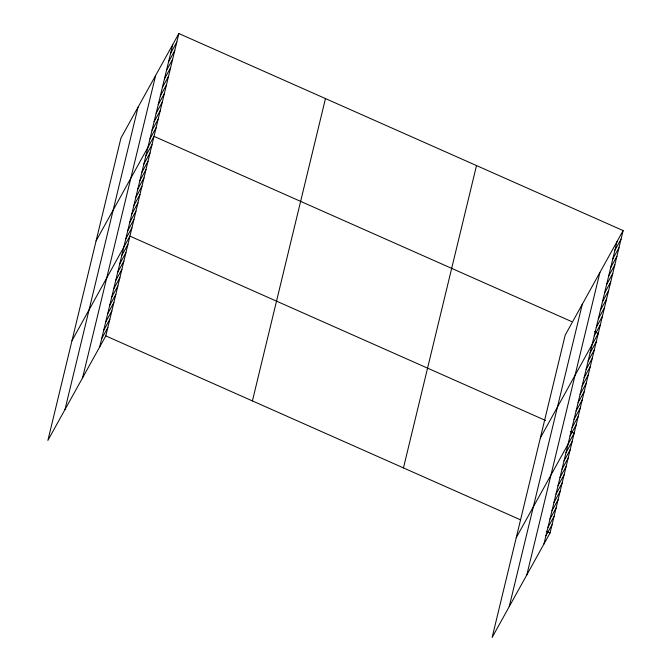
<?xml version="1.0" encoding="UTF-8"?>
<svg xmlns="http://www.w3.org/2000/svg" width="671" height="671" viewBox="0 0 671 671"><rect width="100%" height="100%" fill="white"/><g stroke="black" fill="none" stroke-linecap="round" stroke-linejoin="round"><path stroke-width="1.01" d="M64.97 409.57L138.025 107.226M82.583 377.807L155.63 75.454M99.677 346.966L172.724 44.622M178.863 33.55L120.931 138.058L47.884 440.411L105.808 335.903L178.863 33.55L623.116 230.589L550.069 532.942L492.137 637.45L565.192 335.097L623.116 230.589M252.413 400.923L325.469 98.57M403.464 467.913L476.511 165.569M509.23 606.618L582.277 304.265M526.844 574.846L599.891 272.493M543.938 544.005L616.985 241.661M170.652 53.185L176.792 42.114M168.589 61.749L174.72 50.686M166.517 70.321L172.648 59.249M164.445 78.884L170.585 67.813M162.374 87.448L168.513 76.385M160.31 96.02L166.442 84.949M158.239 104.584L164.37 93.512M156.167 113.147L162.307 102.084M154.095 121.719L160.235 110.648M152.032 130.283L158.163 119.212M149.96 138.847L156.091 127.784M96.096 240.855L154.02 136.347L571.625 321.568M145.875 155.731L152.015 144.659M143.871 164.043L150.002 152.98M141.858 172.363L147.997 161.292M139.853 180.675L145.984 169.604M137.84 188.987L143.98 177.924M135.836 197.308L141.967 186.236M133.823 205.62L139.962 194.548M131.818 213.932L137.949 202.868M129.805 222.252L135.945 211.18M127.8 230.564L133.932 219.492M125.787 238.876L131.927 227.813M71.99 340.633L129.914 236.125L545.615 420.499M121.77 255.508L127.909 244.437M119.765 263.82L125.896 252.749M117.752 272.132L123.892 261.069M115.748 280.453L121.879 269.381M113.734 288.765L119.874 277.693M111.73 297.077L117.861 286.014M109.717 305.397L115.857 294.326M107.712 313.709L113.844 302.638M105.699 322.021L111.839 310.958M103.695 330.342L109.826 319.27M101.682 338.654L107.821 327.582M614.913 250.224L621.052 239.161M612.841 258.788L618.981 247.725M610.778 267.36L616.909 256.288M608.706 275.924L614.837 264.86M606.634 284.496L612.774 273.424M604.563 293.059L610.702 281.988M602.499 301.623L608.631 290.56M600.428 310.195L606.559 299.123M598.356 318.759L604.496 307.687M596.284 327.322L602.424 316.259M594.221 335.894L600.352 324.823M540.348 437.903L598.28 333.386L594.472 331.7M590.136 352.77L596.276 341.707M588.132 361.09L594.263 350.019M586.118 369.402L592.258 358.331M584.114 377.714L590.245 366.651M582.101 386.026L588.241 374.963M580.096 394.347L586.228 383.275M578.083 402.659L584.223 391.587M576.079 410.971L582.21 399.908M574.066 419.291L580.205 408.22M572.061 427.603L578.192 416.532M570.048 435.915L576.188 424.852M516.242 537.672L574.175 433.164L570.367 431.478M566.03 452.548L572.17 441.476M564.026 460.86L570.157 449.796M562.013 469.18L568.152 458.108M560.008 477.492L566.139 466.42M557.995 485.804L564.135 474.741M555.991 494.116L562.122 483.053M553.978 502.436L560.117 491.365M551.973 510.748L558.104 499.677M549.96 519.06L556.1 507.997M547.955 527.381L554.087 516.309M545.942 535.693L552.082 524.621M105.808 335.903L520.562 519.849M546.261 531.247L550.069 532.942"/></g></svg>
